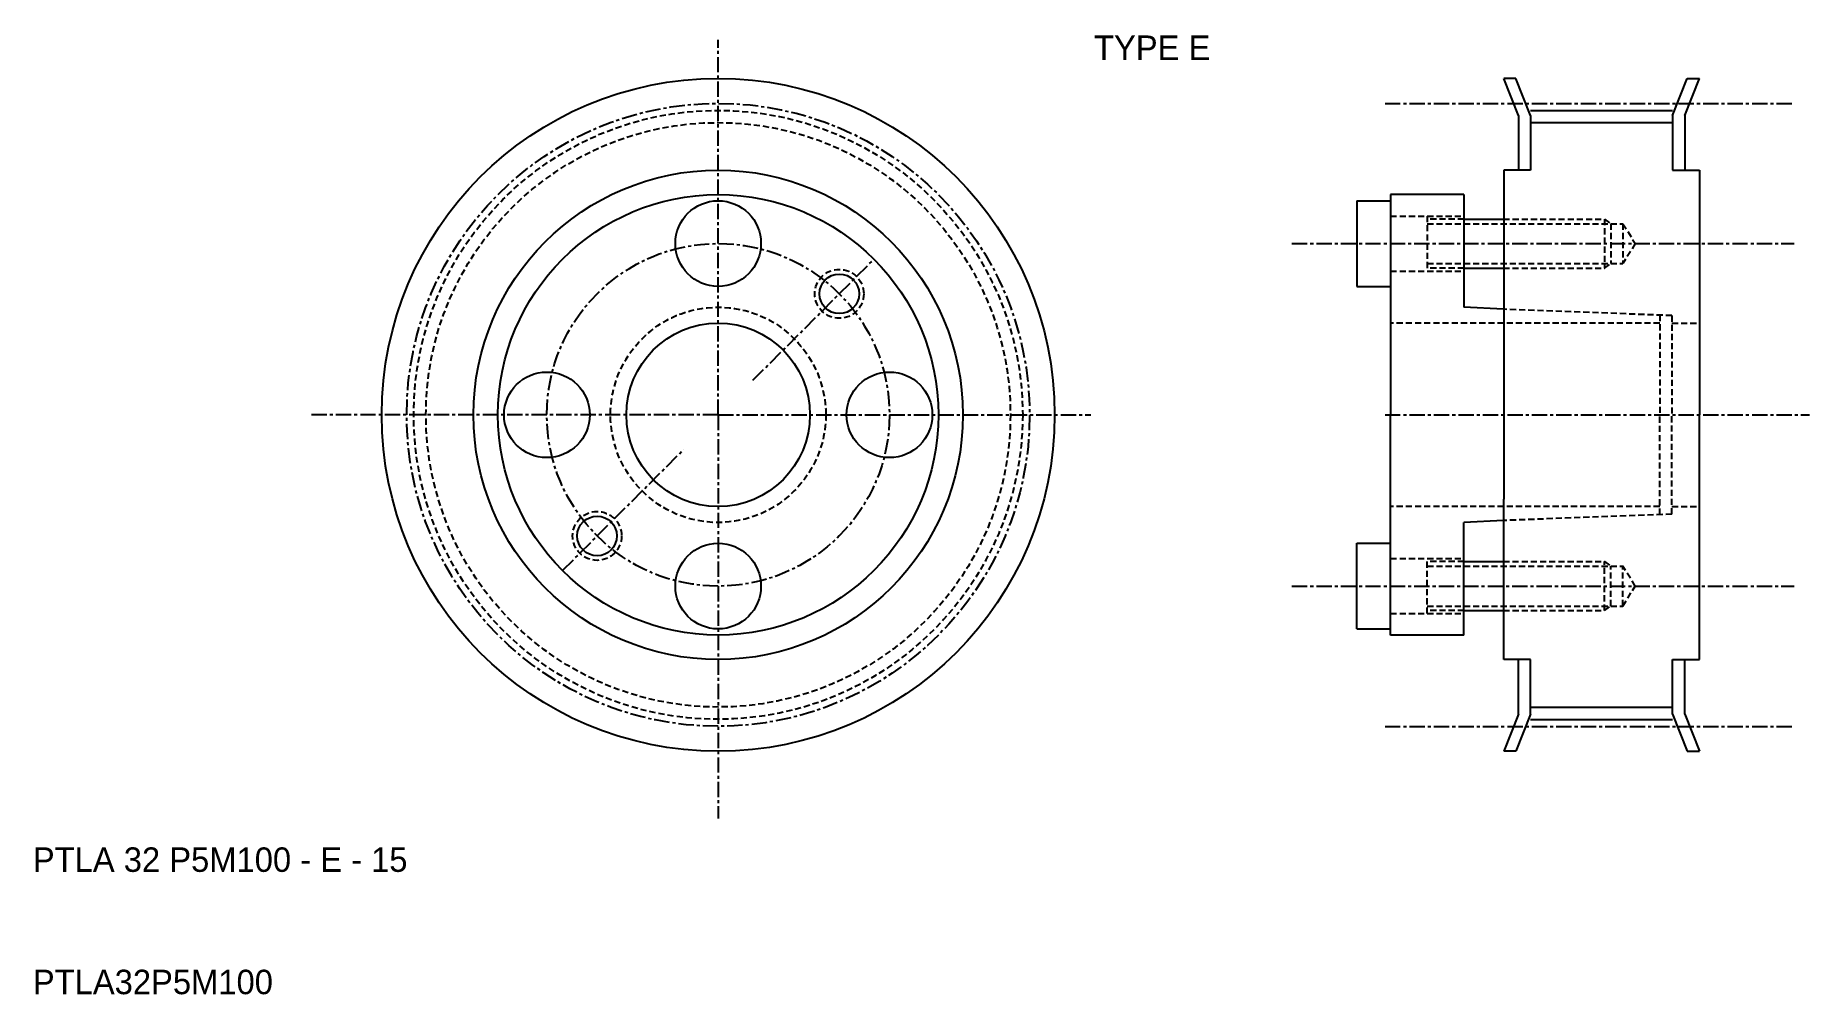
# Model space of a CAD drawing. Extents: x -220 to -75, y 909 to 988.
import ezdxf

# ---------------------------------------------------------------- set-up
doc = ezdxf.new("R2010")
doc.units = 0
doc.linetypes.add('CENTER', pattern=[2, 1.25, -0.25, 0.25, -0.25])
doc.linetypes.add('DASHED', pattern=[0.75, 0.5, -0.25])
doc.layers.get('0').update_dxf_attribs({"linetype": 'CONTINUOUS'})
doc.layers.add('CENTER', color=1, linetype='CENTER')

msp = doc.modelspace()

# ---------------------------------------------------------------- linework, layer by layer
at = {"color": 7, "linetype": 'CONTINUOUS'}
for p, q in [((-99.18, 984.03), (-100.18, 984.03)), ((-98.98, 980.99), (-100.18, 984.03)), ((-97.98, 980.99), (-99.18, 984.03)), ((-86.38, 980.99), (-85.18, 984.03)), ((-85.38, 980.99), (-84.18, 984.03)), ((-85.18, 984.03), (-84.18, 984.03)), ((-98.98, 980.99), (-98.98, 976.53)), ((-97.98, 981.42), (-86.38, 981.42)), ((-97.98, 980.99), (-97.98, 976.53)), ((-97.98, 980.42), (-86.38, 980.42)), ((-86.38, 980.99), (-86.38, 976.53)), ((-85.38, 980.99), (-85.38, 976.53)), ((-100.18, 976.53), (-100.18, 963.41)), ((-97.98, 976.53), (-100.18, 976.53)), ((-86.38, 976.53), (-85.38, 976.53)), ((-85.88, 976.53), (-84.18, 976.53)), ((-84.18, 976.53), (-84.18, 956.53)), ((-103.43, 974.53), (-109.43, 974.53)), ((-109.43, 974.53), (-109.43, 974.03)), ((-109.43, 974.53), (-109.43, 968.03)), ((-103.43, 974.53), (-103.43, 969.08)), ((-103.43, 974.53), (-103.43, 968.03)), ((-112.18, 974.03), (-112.18, 967.03)), ((-112.18, 974.03), (-109.43, 974.03)), ((-109.43, 974.03), (-109.43, 967.03)), ((-109.43, 974.03), (-109.43, 969.08)), ((-103.43, 972.53), (-100.2, 972.53)), ((-109.43, 969.08), (-109.43, 956.53)), ((-103.43, 968.83), (-103.43, 965.33)), ((-103.43, 968.53), (-100.21, 968.53)), ((-112.18, 967.03), (-109.43, 967.03)), ((-100.21, 965.16), (-103.43, 965.33)), ((-100.18, 963.41), (-100.18, 949.64)), ((-109.43, 943.98), (-109.43, 956.53)), ((-84.18, 936.53), (-84.18, 956.53)), ((-100.18, 936.53), (-100.18, 949.64)), ((-100.21, 947.89), (-103.43, 947.73)), ((-103.43, 944.23), (-103.43, 947.73)), ((-112.18, 946.03), (-109.43, 946.03)), ((-112.18, 939.03), (-112.18, 946.03)), ((-109.43, 939.03), (-109.43, 946.03)), ((-109.43, 938.53), (-109.43, 945.03)), ((-103.43, 938.53), (-103.43, 945.03)), ((-103.43, 944.53), (-100.21, 944.53)), ((-109.43, 939.03), (-109.43, 943.98)), ((-103.43, 938.53), (-103.43, 943.98)), ((-103.43, 940.53), (-100.2, 940.53)), ((-112.18, 939.03), (-109.43, 939.03)), ((-109.43, 938.53), (-109.43, 939.03)), ((-103.43, 938.53), (-109.43, 938.53)), ((-97.98, 936.53), (-100.18, 936.53)), ((-98.98, 932.07), (-98.98, 936.53)), ((-97.98, 932.07), (-97.98, 936.53)), ((-86.38, 932.07), (-86.38, 936.53)), ((-86.38, 936.53), (-85.38, 936.53)), ((-85.88, 936.53), (-84.18, 936.53)), ((-85.38, 932.07), (-85.38, 936.53)), ((-97.98, 932.63), (-86.38, 932.63)), ((-98.98, 932.07), (-100.18, 929.03)), ((-97.98, 932.07), (-99.18, 929.03)), ((-97.98, 931.63), (-86.38, 931.63)), ((-86.38, 932.07), (-85.18, 929.03)), ((-85.38, 932.07), (-84.18, 929.03)), ((-99.18, 929.03), (-100.18, 929.03)), ((-85.18, 929.03), (-84.18, 929.03))]:
    msp.add_line(p, q, dxfattribs=at)
at = {"color": 3, "linetype": 'DASHED'}
for p, q in [((-109.43, 972.78), (-103.43, 972.78)), ((-106.43, 972.78), (-106.43, 968.28)), ((-103.43, 972.53), (-106.43, 972.53)), ((-106.43, 972.15), (-90.43, 972.15)), ((-100.2, 972.53), (-91.93, 972.53)), ((-91.93, 972.53), (-91.93, 968.53)), ((-91.93, 972.53), (-91.43, 972.15)), ((-91.43, 972.15), (-91.43, 968.9)), ((-90.43, 972.15), (-90.43, 968.9)), ((-90.43, 972.15), (-89.43, 970.53)), ((-89.43, 970.53), (-90.43, 968.9)), ((-106.43, 968.9), (-90.43, 968.9)), ((-91.93, 968.53), (-91.43, 968.9)), ((-109.43, 968.28), (-103.43, 968.28)), ((-103.43, 968.53), (-106.43, 968.53)), ((-100.21, 968.53), (-91.93, 968.53)), ((-86.43, 964.64), (-100.21, 965.16)), ((-87.43, 964.68), (-87.43, 956.53)), ((-86.43, 964.64), (-86.43, 956.53)), ((-87.43, 964.03), (-109.43, 964.03)), ((-86.43, 964.03), (-84.18, 964.03)), ((-87.43, 948.38), (-87.43, 956.53)), ((-86.43, 948.41), (-86.43, 956.53)), ((-87.43, 949.03), (-109.43, 949.03)), ((-86.43, 948.41), (-100.21, 947.89)), ((-86.43, 949.03), (-84.18, 949.03)), ((-109.43, 944.78), (-103.43, 944.78)), ((-106.43, 940.28), (-106.43, 944.78)), ((-103.43, 944.53), (-106.43, 944.53)), ((-106.43, 944.15), (-90.43, 944.15)), ((-100.21, 944.53), (-91.93, 944.53)), ((-91.93, 944.53), (-91.43, 944.15)), ((-91.93, 940.53), (-91.93, 944.53)), ((-91.43, 940.9), (-91.43, 944.15)), ((-89.43, 942.53), (-90.43, 944.15)), ((-90.43, 940.9), (-90.43, 944.15)), ((-90.43, 940.9), (-89.43, 942.53)), ((-109.43, 940.28), (-103.43, 940.28)), ((-106.43, 940.9), (-90.43, 940.9)), ((-103.43, 940.53), (-106.43, 940.53)), ((-100.2, 940.53), (-91.93, 940.53)), ((-91.93, 940.53), (-91.43, 940.9))]:
    msp.add_line(p, q, dxfattribs=at)
at = {"color": 1, "linetype": 'CENTER'}
for p, q in [((-161.56, 959.35), (-151.66, 969.25)), ((-177.11, 943.8), (-167.21, 953.7))]:
    msp.add_line(p, q, dxfattribs=at)
at = {"color": 7, "linetype": 'CONTINUOUS'}
for centre, radius in [((-164.39, 956.53), 27.5), ((-164.39, 956.53), 20), ((-164.39, 956.53), 18), ((-164.39, 970.53), 3.5), ((-154.49, 966.42), 1.62), ((-164.39, 956.53), 7.5), ((-178.39, 956.53), 3.5), ((-150.39, 956.53), 3.5), ((-174.29, 946.63), 1.62), ((-164.39, 942.53), 3.5)]:
    msp.add_circle(centre, radius, dxfattribs=at)
at = {"color": 1, "linetype": 'CENTER'}
for radius in [25.46, 14]:
    msp.add_circle((-164.39, 956.53), radius, dxfattribs=at)
at = {"color": 3, "linetype": 'DASHED'}
for centre, radius in [((-164.39, 956.53), 24.89), ((-164.39, 956.53), 23.89), ((-154.49, 966.42), 2), ((-164.39, 956.53), 8.8), ((-174.29, 946.63), 2)]:
    msp.add_circle(centre, radius, dxfattribs=at)
at = {"layer": 'CENTER', "color": 1, "linetype": 'CENTER'}
for p, q in [((-164.39, 956.53), (-164.39, 987.18)), ((-109.88, 981.99), (-76.38, 981.99)), ((-117.49, 970.53), (-76.43, 970.53)), ((-164.39, 956.53), (-197.63, 956.53)), ((-164.39, 956.53), (-133.92, 956.53)), ((-164.39, 956.53), (-164.39, 923.52)), ((-109.88, 956.53), (-76.38, 956.53)), ((-109.88, 956.53), (-75.18, 956.53)), ((-109.88, 956.53), (-81.38, 956.53)), ((-117.49, 942.53), (-76.43, 942.53)), ((-109.88, 931.06), (-76.38, 931.06))]:
    msp.add_line(p, q, dxfattribs=at)

# ---------------------------------------------------------------- texts
at = {"color": 7, "linetype": 'CONTINUOUS'}
for s, p in [('TYPE E', (-133.67, 985.54)), ('PTLA 32 P5M100 - E - 15', (-220.41, 919.17)), ('PTLA32P5M100', (-220.41, 909.17))]:
    msp.add_text(s, height=2, dxfattribs=at).set_placement(p)

doc.saveas('drawing.dxf')
